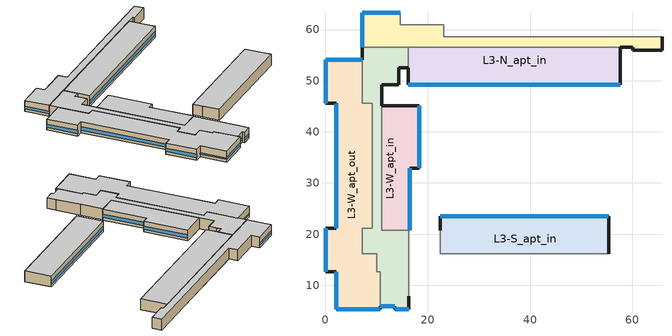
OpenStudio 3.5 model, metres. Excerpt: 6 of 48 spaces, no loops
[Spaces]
L3-W_apt_out
 floor to L2-W_corr: 10.06,16.19 10.06,12.62 7.18,12.62 7.18,16.19 z6.13; 9.17,45.54 9.17,21.16 7.18,21.16 7.18,45.54 z6.13
 floor ground: 7.18,54.07 7.18,12.62 10.67,12.62 10.67,5.31 2.13,5.31 2.13,12.62 0,12.62 0,21.16 2.13,21.16 2.13,45.54 0,45.54 0,54.07 z6.13
 wall outside: 7.18,54.07 0,54.07 0,45.54 2.13,45.54 2.13,21.16 0,21.16 0,12.62 2.13,12.62 2.13,5.31 10.67,5.31 10.67,5.92 z6.13:9.2
 wall to L3-W_corr: 10.67,5.92 10.67,12.62 10.06,12.62 10.06,16.19 7.18,16.19 7.18,21.16 9.17,21.16 9.17,45.54 7.18,45.54 7.18,54.07 z6.13:9.2
 window: 7.15,54.07 0.03,54.07 / 2.13,12.6 2.13,5.33 z6.89:7.2; 2.13,45.51 2.13,21.18 / 0,21.13 0,12.65 / 0,54.05 0,45.56 z6.89:7.82; 2.16,5.31 10.64,5.31 z6.89:7.51
 ceiling to L4-W_apt_out: 10.67,5.31 10.67,12.62 10.06,12.62 10.06,16.19 7.18,16.19 7.18,21.16 9.17,21.16 9.17,45.54 7.18,45.54 7.18,54.07 0,54.07 0,45.54 2.13,45.54 2.13,21.16 0,21.16 0,12.62 2.13,12.62 2.13,5.31 z9.2
L3-W_corr
 floor to L2-W_corr: 9.17,21.16 9.17,16.51 13.58,16.51 13.58,12.62 10.06,12.62 10.06,16.19 7.18,16.19 7.18,21.16 z6.13; 16.19,56.53 16.19,52.9 9.17,52.9 9.17,45.54 7.18,45.54 7.18,55.42 7.79,55.42 7.79,56.53 z6.13
 floor to L2-W_apt_out: 10.67,12.62 13.58,12.62 13.58,5.92 10.67,5.92 z6.13
 floor to L2-S_corr: 16.29,18.75 16.29,5.31 13.58,5.31 13.58,16.51 14.63,16.51 14.63,18.75 z6.13
 floor to L2-W_apt_in: 14.63,52.9 14.63,52.57 14.36,52.57 14.36,49.21 11.01,49.21 11.01,20.73 14.63,20.73 14.63,16.51 9.17,16.51 9.17,52.9 z6.13
 floor ground: 7.79,56.53 7.79,55.42 7.18,55.42 7.18,56.53 z6.13; 16.19,52.9 16.19,52.57 14.63,52.57 14.63,52.9 z6.13; 16.29,20.73 16.29,18.75 14.63,18.75 14.63,20.73 z6.13
 wall outside: 10.67,5.92 13.58,5.92 13.58,5.31 16.29,5.31 16.29,7.89 / 7.18,56.53 7.18,54.07 / 11.01,45.11 11.01,49.21 14.36,49.21 14.36,51.38 14.36,52.57 16.19,52.57 z6.13:9.2
 wall to L3-W_apt_in: 16.29,20.73 11.01,20.73 11.01,45.11 z6.13:9.2
 wall to L3-S_corr: 16.29,14.59 16.29,20.73 z6.13:9.2
 wall to L3-S_apt_out: 16.29,7.89 16.29,14.59 z6.13:9.2
 wall to L3-N_corr: 16.19,56.53 7.18,56.53 z6.13:9.2
 wall to L3-N_apt_in: 16.19,52.57 16.19,56.53 z6.13:9.2
 window: 10.69,5.92 13.55,5.92 / 13.6,5.31 16.27,5.31 z6.89:7.52
 ceiling to L4-W_corr: 16.29,5.31 16.29,20.73 11.01,20.73 11.01,49.21 14.36,49.21 14.36,52.57 16.19,52.57 16.19,56.53 7.18,56.53 7.18,45.54 9.17,45.54 9.17,21.16 7.18,21.16 7.18,16.19 10.06,16.19 10.06,12.62 10.67,12.62 10.67,5.92 13.58,5.92 13.58,5.31 z9.2
L3-S_apt_in
 floor to L2-S_corr: 22.86,16.51 22.86,16.19 22.43,16.19 22.43,16.51 z6.13
 floor ground: 55.35,23.51 55.35,21.91 22.86,21.91 22.86,16.51 22.43,16.51 22.43,23.51 z6.13
 floor to L2-S_apt_in: 55.35,21.91 55.35,16.19 22.86,16.19 22.86,21.91 z6.13
 wall outside: 55.35,16.19 55.35,23.51 22.43,23.51 22.43,20.73 z6.13:9.2
 wall to L3-S_corr: 22.43,20.73 22.43,16.19 55.35,16.19 z6.13:9.2
 window: 55.32,23.51 22.45,23.51 z6.89:7.82
 ceiling to L4-S_apt_in: 55.35,16.19 55.35,23.51 22.43,23.51 22.43,16.19 z9.2
L3-W_apt_in
 floor to L2-W_apt_in: 14.63,45.11 14.63,20.73 11.01,20.73 11.01,45.11 z6.13
 floor ground: 18.32,45.11 18.32,32.92 16.5,32.92 16.5,20.73 14.63,20.73 14.63,45.11 z6.13
 wall outside: 16.5,20.73 16.5,32.92 18.32,32.92 18.32,45.11 11.01,45.11 z6.13:9.2
 wall to L3-S_corr: 16.29,20.73 16.5,20.73 z6.13:9.2
 window: 16.5,20.75 16.5,32.89 / 18.32,32.94 18.32,45.09 z6.89:7.82
 ceiling to L4-W_apt_in: 16.5,20.73 16.5,32.92 18.32,32.92 18.32,45.11 11.01,45.11 11.01,20.73 z9.2
L3-N_apt_in
 floor to L2-W_corr: 16.45,56.53 16.45,52.9 16.19,52.9 16.19,56.53 z6.13
 floor to L2-N_apt_in: 57.65,56.53 57.65,51.38 16.45,51.38 16.45,56.53 z6.13
 floor ground: 16.45,52.9 16.45,51.38 57.65,51.38 57.65,49.21 16.19,49.21 16.19,52.9 z6.13
 wall outside: 16.19,52.57 16.19,49.21 57.65,49.21 57.65,56.53 z6.13:9.2
 wall to L3-N_corr: 57.65,56.53 16.19,56.53 z6.13:9.2
 window: 16.22,49.21 57.62,49.21 z6.89:7.82
 ceiling to L4-N_apt_in: 57.65,49.21 57.65,56.53 16.19,56.53 16.19,49.21 z9.2
L3-N_corr
 floor to L2-N_apt_in: 57.9,58.56 57.9,56.53 16.45,56.53 16.45,58.56 z6.13
 floor ground: 65.79,55.93 65.79,55.92 60.06,55.92 60.06,55.93 z6.13; 14.63,63.28 14.63,60.35 11.41,60.35 11.41,62.18 7.79,62.18 7.79,56.53 7.18,56.53 7.18,63.28 z6.13
 floor to L2-N_corr: 65.79,58.56 65.79,55.93 60.06,55.93 60.06,56.53 57.9,56.53 57.9,58.56 z6.13; 11.41,62.18 11.41,60.35 14.63,60.35 14.63,60.96 23.16,60.96 23.16,58.56 7.79,58.56 7.79,62.18 z6.13
 floor to L2-W_corr: 7.79,58.56 16.45,58.56 16.45,56.53 7.79,56.53 z6.13
 wall outside: 14.63,63.28 7.18,63.28 7.18,56.53 / 57.65,56.53 60.06,56.53 60.06,55.92 65.79,55.92 65.79,58.56 z6.13:9.2
 wall to L3-N_apt_out: 65.79,58.56 23.16,58.56 23.16,60.96 14.63,60.96 14.63,63.28 z6.13:9.2
 window: 14.61,63.28 7.2,63.28 / 7.18,63.26 7.18,56.55 z6.89:7.51
 ceiling to L4-N_corr: 65.79,55.92 65.79,58.56 23.16,58.56 23.16,60.96 14.63,60.96 14.63,63.28 7.18,63.28 7.18,56.53 60.06,56.53 60.06,55.92 z9.2
[Building]
M6 Prop: Building Sector Type=Residential; Nominal Floor to Floor Height {m}=3.048; Space Type=M6 Mid-riseApartment Apartment; Default Construction Set=M6 ClimateZone 5-6 (m apt) ConstSet; Default Schedule Set=Mid-riseApartment Apartment Schedules
[ClimateZones]
Climate Zone Institution Name 1=ASHRAE; Climate Zone Document Name 1=ANSI/ASHRAE Standard 169; Climate Zone Document Year 1=2006; Climate Zone Institution Name 2=CEC; Climate Zone Document Name 2=California Climate Zone Descriptions; Climate Zone Document Year 2=1995
[Site]
Broomfield Jeffco  Boulder   S: Latitude {deg}=40.13; Longitude {deg}=-105.24; Time Zone {hr}=-7; Elevation {m}=1689
[SizingPeriod:DesignDay] Barometric Pressure {Pa}=81198; Sky Clearness=0; Rain Indicator=No; Snow Indicator=No; Day of Month=21; Daylight Saving Time Indicator=No; Dry-Bulb Temperature Range Modifier Type=DefaultMultipliers
Name | Maximum Dry-Bulb Temperature {C} | Daily Dry-Bulb Temperature Range {deltaC} | Wind Speed {m/s} | Wind Direction {deg} | Month | Day Type | Humidity Condition Type | Wetbulb or DewPoint at Maximum Dry-Bulb {C} | Solar Model Indicator | ASHRAE Clear Sky Optical Depth for Beam Irradiance | ASHRAE Clear Sky Optical Depth for Diffuse Irradiance
Denver Centennial  Golden   N Ann Htg 99.6% Condns DB | -18.8 | 0 | 3 | 340 | 12 | WinterDesignDay | Wetbulb | -18.8 | ASHRAEClearSky
Denver Centennial  Golden   N Ann Clg .4% Condns DP=>MDB | 20.2 | 15.2 | 4.9 | 0 | 7 | SummerDesignDay | Dewpoint | 16.1 | ASHRAETau | 0.424 | 2.025
Denver Centennial  Golden   N Ann Htg Wind 99.6% Condns WS=>MCDB | 3.9 | 0 | 12.2 | 340 | 12 | WinterDesignDay | Wetbulb | 3.9 | ASHRAEClearSky
Denver Centennial  Golden   N Ann Clg .4% Condns DB=>MWB | 33 | 15.2 | 4.9 | 0 | 7 | SummerDesignDay | Wetbulb | 15.7 | ASHRAETau | 0.424 | 2.025
[DefaultSurfaceConstructions]
Name | Floor Construction | Wall Construction | Roof Ceiling Construction
ASHRAE 90.1-2004 ClimateZone 5-6 (m apt) Exterior DefSurfCons | 000 ExtSlabCarpet 4in ClimateZone 1-8 | M6 ExtWall WoodFrame ClimateZone 4-6 | M6 ExtRoof IEAD ClimateZone 5-6
000 Interior DefSurfCons 2 | 000 Interior Floor | 000 Interior Wall | 000 Interior Ceiling
000 Ground DefSurfCons 2 | 000 ExtSlabCarpet 4in ClimateZone 1-8 | 000 ExtSlabCarpet 4in ClimateZone 1-8 | 000 ExtSlabCarpet 4in ClimateZone 1-8
[Construction]
000 ExtSlabCarpet 4in ClimateZone 1-8: MAT-CC05 4 HW CONCRETE, CP02 CARPET PAD
000 Interior Wall: 000 G01a 19mm gypsum board, 000 F04 Wall air space resistance, 000 G01a 19mm gypsum board
000 Interior Ceiling: 000 M11 100mm lightweight concrete, 000 F05 Ceiling air space resistance, 000 F16 Acoustic tile
000 Exterior Door: 000 F08 Metal surface, 000 I01 25mm insulation board
000 Exterior Window: 000 Clear 3mm, 000 Air 13mm, 000 Clear 3mm
000 Interior Window: 000 Clear 3mm
000 Interior Door; 000 Interior Partition: 000 G05 25mm wood
M6 Win CZ 5 0.26_0.24: Fixed Window U0.26/S0.24/V0.65
M6 ExtWall WoodFrame ClimateZone 4-6: 1IN Stucco 2, Wood Frame NonRes Wall Insulation-3.45, 1/2IN Gypsum 2
M6 ExtRoof IEAD ClimateZone 5-6: Roof Membrane 1, IEAD NonRes Roof Insulation-5.75, Metal Roofing
000 Interior Floor: 000 F16 Acoustic tile, 000 F05 Ceiling air space resistance, 000 M11 100mm lightweight concrete
[Material]
Name | Roughness | Thickness {m} | Conductivity {W/m-K} | Density {kg/m3} | Specific Heat {J/kg-K} | Thermal Absorptance | Solar Absorptance | Visible Absorptance
MAT-CC05 4 HW CONCRETE | Rough | 0.1016 | 1.311 | 2240 | 836.8 | 0.9 | 0.7 | 0.7
Metal Roofing | MediumSmooth | 0.0015 | 45.006 | 7680 | 418.4 | 0.9 | 0.3 | 0.3
000 G01a 19mm gypsum board | MediumSmooth | 0.019 | 0.16 | 800 | 1090
000 M11 100mm lightweight concrete | MediumRough | 0.1016 | 0.53 | 1280 | 840
000 F16 Acoustic tile | MediumSmooth | 0.0191 | 0.06 | 368 | 590
000 F08 Metal surface | Smooth | 0.0008 | 45.28 | 7824 | 500
000 I01 25mm insulation board | MediumRough | 0.0254 | 0.03 | 43 | 1210
000 G05 25mm wood | MediumSmooth | 0.0254 | 0.15 | 608 | 1630
Roof Membrane 1 | VeryRough | 0.0095 | 0.16 | 1121.29 | 1460 | 0.9 | 0.7 | 0.7
IEAD NonRes Roof Insulation-5.75 | MediumRough | 0.268738 | 0.049 | 265 | 836.8 | 0.9 | 0.7 | 0.7
Wood Frame NonRes Wall Insulation-3.45 | MediumRough | 0.153532 | 0.049 | 265 | 836.8 | 0.9 | 0.7 | 0.7
1IN Stucco 2 | Smooth | 0.0253 | 0.6918 | 1858 | 837 | 0.9 | 0.92 | 0.92
1/2IN Gypsum 2 | Smooth | 0.0127 | 0.16 | 784.9 | 830 | 0.9 | 0.92 | 0.92
[Material:NoMass]
CP02 CARPET PAD: Roughness=Smooth; Thermal Resistance {m2-K/W}=0.1; Thermal Absorptance=0.9; Solar Absorptance=0.7; Visible Absorptance=0.8
[Material:AirGap]
Name | Thermal Resistance
000 F04 Wall air space resistance | 0.15
000 F05 Ceiling air space resistance | 0.18
[DefaultSubSurfaceConstructions] Glass Door Construction=000 Exterior Window; Skylight Construction=000 Exterior Window; Tubular Daylight Dome Construction=000 Interior Window; Tubular Daylight Diffuser Construction=000 Interior Window
Name | Fixed Window Construction | Operable Window Construction | Door Construction
ASHRAE 90.1-2004 ClimateZone 5-6 (m apt) Exterior DefSubCons | M6 Win CZ 5 0.26_0.24 | M6 Win CZ 5 0.26_0.24 | 000 Exterior Door
000 Interior DefSubCons 2 | 000 Interior Window | 000 Interior Window | 000 Interior Door
[WindowMaterial:Glazing]
000 Clear 3mm: Optical Data Type=SpectralAverage; Thickness=0.003; Solar Transmittance at Normal Incidence=0.837; Front Side Solar Reflectance at Normal Incidence=0.075; Back Side Solar Reflectance at Normal Incidence=0.075; Visible Transmittance at Normal Incidence=0.898; Front Side Visible Reflectance at Normal Incidence=0.081; Back Side Visible Reflectance at Normal Incidence=0.081; Infrared Transmittance at Normal Incidence=0; Front Side Infrared Hemispherical Emissivity=0.84; Back Side Infrared Hemispherical Emissivity=0.84; Conductivity=0.9
[WindowMaterial:SimpleGlazingSystem]
Fixed Window U0.26/S0.24/V0.65: U-Factor=1.47628; Solar Heat Gain Coefficient=0.24; Visible Transmittance=0.65
[WindowMaterial:Gas]
000 Air 13mm: Gas Type=Air; Thickness=0.0127
[DefaultConstructionSet]
M6 ClimateZone 5-6 (m apt) ConstSet: Default Exterior Surface Constructions=ASHRAE 90.1-2004 ClimateZone 5-6 (m apt) Exterior DefSurfCons; Default Interior Surface Constructions=000 Interior DefSurfCons 2; Default Ground Contact Surface Constructions=000 Ground DefSurfCons 2; Default Exterior SubSurface Constructions=ASHRAE 90.1-2004 ClimateZone 5-6 (m apt) Exterior DefSubCons; Default Interior SubSurface Constructions=000 Interior DefSubCons 2; Interior Partition Construction=000 Interior Partition
[DefaultScheduleSet] People Activity Level Schedule=Mid-riseApartment Activity; Infiltration Schedule=Mid-riseApartment Infil
Name | Number of People Schedule | Lighting Schedule | Electric Equipment Schedule
Mid-riseApartment Corridor Schedules | Mid-riseApartment Corridor Bldg Occ (no lunch) | Mid-riseApartment Corridor Light - MFHR | Mid-riseApartment Corridor Equip MFHR
Mid-riseApartment Apartment Schedules | Mid-riseApartment Apartment Occ | Mid-riseApartment Apartment Light - MFHR | Mid-riseApartment Apartment Equip - MFHR
[Lights:Definition] Design Level Calculation Method=Watts/Area
Name | Watts per Space Floor Area
M6 Mid-riseApartment Apartment LightsDef | 3.336809
M6 Mid-riseApartment Corridor LightsDef | 5.274311
[DesignSpecification:OutdoorAir] Outdoor Air Method=Sum; Outdoor Air Flow per Person=0; Outdoor Air Flow Rate=0; Outdoor Air Flow Air Changes per Hour=0; Outdoor Air Flow Rate Fraction Schedule=Always On Discrete 1
Name | Outdoor Air Flow per Floor Area
Mid-riseApartment Apartment Outdoor Air | 0.000246385
Mid-riseApartment Corridor Outdoor Air | 0.000429509
[People:Definition] Number of People Calculation Method=People/Area; Fraction Radiant=0.3
Name | People per Space Floor Area
Mid-riseApartment Apartment PeopDef | 0.0349504
Mid-riseApartment Corridor PeopDef | 0.0107639
[ElectricEquipment:Definition] Design Level Calculation Method=Watts/Area
Name | Watts per Space Floor Area | Fraction Radiant
M6 Mid-riseApartment Apartment ElecDef | 14.53127 | 0
M6 Mid-riseApartment Corridor ElecDef | 2.15278
[ThermostatSetpoint:DualSetpoint]
Name | Heating Setpoint Temperature Schedule | Cooling Setpoint Temperature Schedule
Thermostat Setpoint Dual Setpoint 5; Thermostat Setpoint Dual Setpoint 22 | Corridor HtgSetp | Corridor ClgSetp
Thermostat Setpoint Dual Setpoint 27; Thermostat Setpoint Dual Setpoint 30; Thermostat Setpoint Dual Setpoint 33; Thermostat Setpoint Dual Setpoint 34 | Mid-riseApartment Apartment HtgSetp | Mid-riseApartment Apartment ClgSetp
[BuildingStory]
Building Story 3
[Space] Building Story=Building Story 3
Name | Space Type | Default Schedule Set | Thermal Zone | Design Specification Outdoor Air Object
L3-W_apt_out | M6 Mid-riseApartment Apartment | Mid-riseApartment Apartment Schedules | Thermal Zone: L3-W_apt_out | Mid-riseApartment Apartment Outdoor Air
L3-W_corr | M6 Mid-riseApartment Corridor | Mid-riseApartment Corridor Schedules | Thermal Zone: L2-W_corr | Mid-riseApartment Corridor Outdoor Air
L3-S_apt_in | M6 Mid-riseApartment Apartment | Mid-riseApartment Apartment Schedules | Thermal Zone: L3-S_apt_in | Mid-riseApartment Apartment Outdoor Air
L3-W_apt_in | M6 Mid-riseApartment Apartment | Mid-riseApartment Apartment Schedules | Thermal Zone: L3-W_apt_in | Mid-riseApartment Apartment Outdoor Air
L3-N_apt_in | M6 Mid-riseApartment Apartment | Mid-riseApartment Apartment Schedules | Thermal Zone: L3-N_apt_in | Mid-riseApartment Apartment Outdoor Air
L3-N_corr | M6 Mid-riseApartment Corridor | Mid-riseApartment Corridor Schedules | Thermal Zone: L1-N_corr | Mid-riseApartment Corridor Outdoor Air
[SpaceType] Standards Building Type=MidriseApartment
Name | Default Schedule Set | Design Specification Outdoor Air Object | Standards Space Type
M6 Mid-riseApartment Apartment | Mid-riseApartment Apartment Schedules | Mid-riseApartment Apartment Outdoor Air | Apartment
M6 Mid-riseApartment Corridor | Mid-riseApartment Corridor Schedules | Mid-riseApartment Corridor Outdoor Air | Corridor
[People]
Name | People Definition | Space or SpaceType
ASHRAE 90.1-2007 Mid-riseApartment Apartment PeopInst | Mid-riseApartment Apartment PeopDef | M6 Mid-riseApartment Apartment
ASHRAE 90.1-2007 Mid-riseApartment Corridor PeopInst | Mid-riseApartment Corridor PeopDef | M6 Mid-riseApartment Corridor
[Lights]
Name | Lights Definition | Space or SpaceType | Schedule
ASHRAE 90.1-2007 Mid-riseApartment Apartment LightsInst | M6 Mid-riseApartment Apartment LightsDef | M6 Mid-riseApartment Apartment
ASHRAE 90.1-2007 Mid-riseApartment Corridor LightsInst | M6 Mid-riseApartment Corridor LightsDef | M6 Mid-riseApartment Corridor | Always On Discrete
[ElectricEquipment]
Name | Electric Equipment Definition | Space or SpaceType
ASHRAE 90.1-2007 Mid-riseApartment Apartment ElecInst | M6 Mid-riseApartment Apartment ElecDef | M6 Mid-riseApartment Apartment
ASHRAE 90.1-2007 Mid-riseApartment Corridor ElecInst | M6 Mid-riseApartment Corridor ElecDef | M6 Mid-riseApartment Corridor
[SpaceInfiltration:DesignFlowRate] Schedule=Always On Discrete 1; Design Flow Rate Calculation Method=AirChanges/Hour; Design Flow Rate=0; Air Changes per Hour=0.2
Name | Space or SpaceType
ASHRAE 90.1-2004 Mid-riseApartment Apartment Infil | M6 Mid-riseApartment Apartment
ASHRAE 90.1-2004 Mid-riseApartment Corridor Infil | M6 Mid-riseApartment Corridor
[ThermalZone] Use Ideal Air Loads=No
Name | Thermostat
Thermal Zone: L2-W_corr | Thermostat Setpoint Dual Setpoint 22
Thermal Zone: L3-N_apt_in | Thermostat Setpoint Dual Setpoint 27
Thermal Zone: L3-S_apt_in | Thermostat Setpoint Dual Setpoint 30
Thermal Zone: L3-W_apt_in | Thermostat Setpoint Dual Setpoint 33
Thermal Zone: L1-N_corr | Thermostat Setpoint Dual Setpoint 5
Thermal Zone: L3-W_apt_out | Thermostat Setpoint Dual Setpoint 34
[Exterior:Lights:Definition]
5668.0 w Exterior Lighting Definition: Design Level {W}=5668
[Exterior:Lights]
5668.0 w Exterior Light: Exterior Lights Definition=5668.0 w Exterior Lighting Definition; Schedule=5668.0 w Exterior Lights Sch; Control Option=AstronomicalClock
[Schedule:Ruleset]
Name | Default Day Schedule | Summer Design Day Schedule | Winter Design Day Schedule
Mid-riseApartment Activity | Mid-riseApartment Activity Default Schedule | Mid-riseApartment Activity Summer Design Day | Mid-riseApartment Activity Winter Design Day
Mid-riseApartment Infil | Mid-riseApartment Infil Default Schedule | Mid-riseApartment Infil Summer Design Day | Mid-riseApartment Infil Winter Design Day
Mid-riseApartment Apartment Occ | Mid-riseApartment Apartment Occ Default Schedule | Mid-riseApartment Apartment Occ Summer Design Day | Mid-riseApartment Apartment Occ Winter Design Day
Mid-riseApartment Apartment HtgSetp | Mid-riseApartment Apartment HtgSetp Default Schedule | Schedule Day 7 | Schedule Day 6
Corridor HtgSetp | Medium Office HtgSetp Default Schedule | Medium Office HtgSetp Summer Design Day | Medium Office HtgSetp Winter Design Day
Mid-riseApartment Apartment ClgSetp | Mid-riseApartment Apartment ClgSetp Default Schedule | Schedule Day 4 | Schedule Day 3
Corridor ClgSetp | Medium Office ClgSetp Default Schedule | Medium Office ClgSetp Summer Design Day | Medium Office ClgSetp Winter Design Day
Mid-riseApartment Corridor Bldg Occ (no lunch) | Medium Office Bldg Occ Default Schedule 2 | Medium Office Bldg Occ Summer Design Day 1 | Medium Office Bldg Occ Winter Design Day 1
Mid-riseApartment Apartment Light - MFHR | Mid-riseApartment Apartment Light Default Schedule 1 | Mid-riseApartment Apartment Light Summer Design Day 1 | Mid-riseApartment Apartment Light Winter Design Day 1
Mid-riseApartment Apartment Equip - MFHR | Mid-riseApartment Apartment Equip Default Schedule 1 | Mid-riseApartment Apartment Equip Summer Design Day 1 | Mid-riseApartment Apartment Equip Winter Design Day 1
Mid-riseApartment Corridor Equip MFHR | Mid-riseApartment BLDG ELEVATORS Default Schedule 1 | Mid-riseApartment BLDG ELEVATORS Summer Design Day 1 | Mid-riseApartment BLDG ELEVATORS Winter Design Day 1
Mid-riseApartment Corridor Light - MFHR | Mid-riseApartment Corridor Light Default Schedule 1 | Mid-riseApartment Corridor Light Summer Design Day 1 | Mid-riseApartment Corridor Light Winter Design Day 1
[Schedule:Day]
Medium Office HtgSetp Default Schedule: 6, 0, 15.6, 22, 0, 21, 24, 0, 15.6
Medium Office HtgSetp Summer Design Day: 24, 0, 15.6
Medium Office HtgSetp Winter Design Day: 24, 0, 21
Medium Office ClgSetp Default Schedule; Medium Office ClgSetp Summer Design Day: 6, 0, 26.7, 22, 0, 24, 24, 0, 26.7
Medium Office ClgSetp Winter Design Day: 24, 0, 26.7
Mid-riseApartment Activity Default Schedule; Mid-riseApartment Activity Summer Design Day; Mid-riseApartment Activity Winter Design Day: 24, 0, 120
Mid-riseApartment Infil Default Schedule; Mid-riseApartment Infil Summer Design Day; Mid-riseApartment Infil Winter Design Day; Mid-riseApartment Corridor Light Summer Design Day 1; Mid-riseApartment Corridor Light Winter Design Day 1: 24, 0, 1
Mid-riseApartment Apartment Occ Default Schedule; Mid-riseApartment Apartment Occ Summer Design Day; Mid-riseApartment Apartment Occ Winter Design Day: 7, 0, 1, 8, 0, 0.85, 9, 0, 0.39, 16, 0, 0.25, 17, 0, 0.3, 18, 0, 0.52, 21, 0, 0.87, 24, 0, 1
Mid-riseApartment Apartment HtgSetp Default Schedule: 8, 0, 21.1, 23, 0, 22.2222, 24, 0, 21.1
Schedule Day 7; Schedule Day 6: 24, 0, 21.1
Mid-riseApartment Apartment ClgSetp Default Schedule: 10, 0, 25.5556, 15, 0, 26.6667, 24, 0, 25.5556
Schedule Day 4; Schedule Day 3: 24, 0, 23.9
Medium Office Bldg Occ Default Schedule 2: 6, 0, 0, 7, 0, 0.1, 8, 0, 0.2, 17, 0, 0.95, 18, 0, 0.7, 20, 0, 0.4, 22, 0, 0.1, 24, 0, 0.05
Medium Office Bldg Occ Summer Design Day 1: 6, 0, 0, 22, 0, 1, 24, 0, 0.05
Medium Office Bldg Occ Winter Design Day 1: 24, 0, 0
Mid-riseApartment Apartment Light Default Schedule 1: 6, 0, 0.015, 7, 0, 0.077, 9, 0, 0.139, 12, 0, 0.108, 17, 0, 0.077, 18, 0, 0.108, 22, 0, 0.217, 23, 0, 0.186, 24, 0, 0.015
Mid-riseApartment Apartment Light Summer Design Day 1; Mid-riseApartment Apartment Light Winter Design Day 1: 4, 0, 0.067, 5, 0, 0.187, 6, 0, 0.394, 7, 0, 0.44, 8, 0, 0.393, 9, 0, 0.172, 15, 0, 0.119, 16, 0, 0.206, 17, 0, 0.439, 18, 0, 0.616, 19, 0, 0.829, 20, 0, 0.986, 21, 0, 1, 22, 0, 0.692, 23, 0, 0.384, 24, 0, 0.16
Mid-riseApartment Apartment Equip Default Schedule 1: 8, 0, 0.05, 12, 0, 0.5, 13, 0, 0.3, 18, 0, 0.5, 19, 0, 0.35, 24, 0, 0.05
Mid-riseApartment Apartment Equip Summer Design Day 1; Mid-riseApartment Apartment Equip Winter Design Day 1: 1, 0, 0.45, 2, 0, 0.41, 3, 0, 0.39, 5, 0, 0.38, 6, 0, 0.43, 7, 0, 0.54, 8, 0, 0.65, 9, 0, 0.66, 10, 0, 0.67, 11, 0, 0.69, 12, 0, 0.7, 13, 0, 0.69, 14, 0, 0.66, 15, 0, 0.65, 16, 0, 0.68, 17, 0, 0.8, 19, 0, 1, 20, 0, 0.93, 21, 0, 0.89, 22, 0, 0.85, 23, 0, 0.71, 24, 0, 0.58
Mid-riseApartment BLDG ELEVATORS Default Schedule 1: 5, 0, 0.1, 6, 0, 0.3, 10, 0, 0.45, 18, 0, 0.3, 19, 0, 0.6, 20, 0, 0.8, 21, 0, 0.9, 22, 0, 0.8, 23, 0, 0.6, 24, 0, 0.3
Mid-riseApartment BLDG ELEVATORS Summer Design Day 1; Mid-riseApartment BLDG ELEVATORS Winter Design Day 1: 4, 0, 0.05, 5, 0, 0.1, 6, 0, 0.2, 7, 0, 0.4, 9, 0, 0.5, 10, 0, 0.35, 16, 0, 0.15, 17, 0, 0.35, 19, 0, 0.5, 21, 0, 0.4, 22, 0, 0.3, 23, 0, 0.2, 24, 0, 0.1
Mid-riseApartment Corridor Light Default Schedule 1: 6, 0, 0, 12, 0, 1, 13, 0, 0, 19, 0, 1, 24, 0, 0
[Schedule:Constant] Value=1
Always On Discrete; Always On Discrete 1; 5668.0 w Exterior Lights Sch
